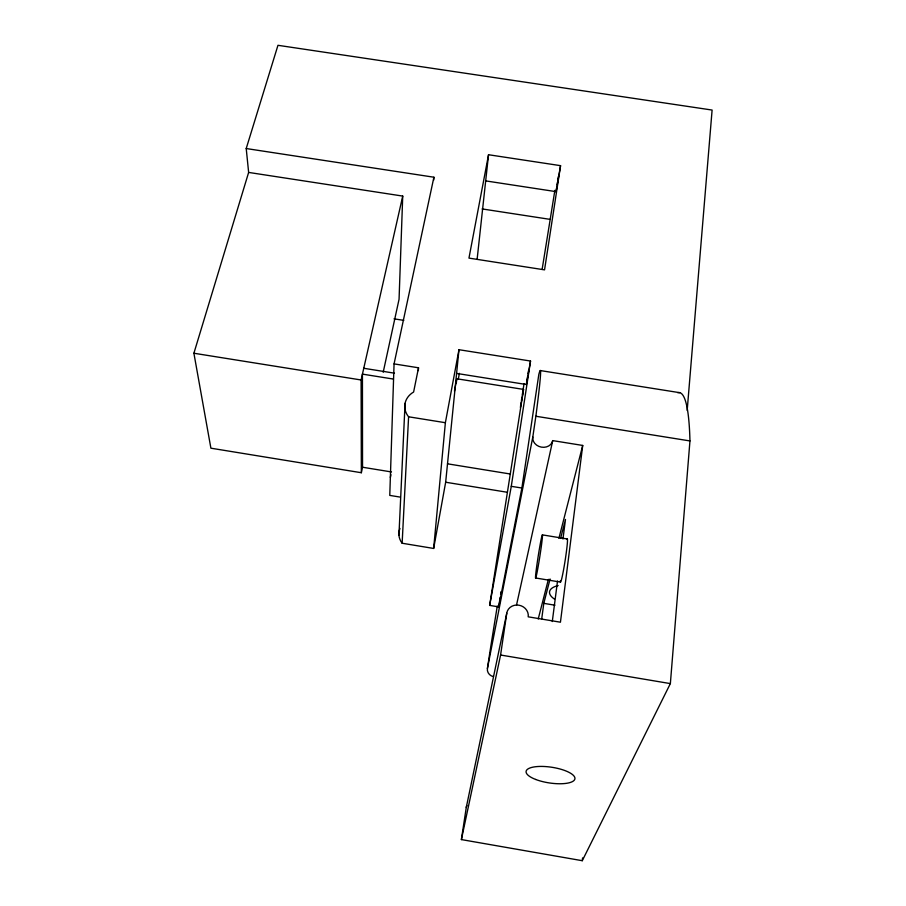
<?xml version="1.0" encoding="UTF-8"?>
<svg xmlns="http://www.w3.org/2000/svg" width="906" height="906" viewBox="0 0 906 906"><rect width="100%" height="100%" fill="white"/><g stroke="black" fill="none" stroke-linecap="round" stroke-linejoin="round"><path stroke-width="1.36" d="M687.178 410.407L712.105 110.056L277.961 45.3L246.217 148.539L433.906 177.214L394.065 363.895L389.773 495.401L400.271 497.111M246.217 148.539L248.64 172.423L402.728 196.081L399.059 299.263L383.193 372.253M398.934 535.333L405.061 403.374M493.498 676.623A7.407 6.931 17.4 0 1 487.405 668.526L532.807 436.986L535.865 416.25A268.459 4.949 -81 0 0 538.832 374.348L521.879 488.028L498.708 606.884L489.67 605.401L511.278 486.329L530.531 361.041L458.968 349.705L445.661 482.23L433.657 548.447L402.139 543.238L408.595 416.794A20.997 17.826 4 0 1 413.612 392.026L418.515 367.791L394.065 363.895M418.346 370.611L418.515 367.791M433.736 180.034L433.906 177.214M532.807 436.986A10.125 8.63 11.8 0 0 541.324 447.122A10.125 8.63 11.8 0 0 552.717 440.61L582.717 445.446L560.44 622.207L528.209 616.827A10.883 9.955 16.3 0 0 518.9 605.197A10.883 9.955 16.3 0 0 506.76 613.249L466.273 807.45L461.392 839.579L582.275 860.7L670.361 683.6L689.953 440.939A269.795 30.929 -81.8 0 0 677.813 392.74M433.657 548.447L445.378 422.706L458.968 349.705M456.33 382.955L456.749 378.765L523.543 389.41L489.67 605.401M582.275 860.7L582.581 857.891M477.122 259.32L488.538 154.733L560.565 165.662L544.551 269.852L468.957 258.108L488.538 154.733M552.286 621.527L557.53 580.984M562.954 539.036L565.48 519.466L560.587 538.402M541.743 618.707L543.793 603.351L550.089 578.991M461.392 839.579L500.588 655.015L506.76 613.249M487.405 668.526L489.942 651.822A257.168 4.507 -81 0 1 497.303 605.921M498.708 606.884L500.169 597.201M500.588 594.427L501.007 591.663M456.59 373.408L526.363 384.518L527.643 376.216M528.062 373.453L528.492 370.69M485.673 180.894L556.046 191.642L556.68 187.508M557.111 184.756L557.53 182.004M557.96 179.252L558.379 176.5M520.576 406.001L521.007 403.204M521.437 400.407L521.879 397.609M522.309 394.812L524.042 383.623M542.116 269.444L554.868 190.385M556.046 191.642L560.565 165.662M520.384 407.417L523.543 389.41M526.363 384.518L530.531 361.041M454.461 391.154L456.749 378.765M458.345 378.889L459.376 373.329M390.35 477.451L390.916 474.699M248.64 172.423L193.895 353.238L210.894 448.187L361.347 472.728L362.536 467.236L362.434 374.121L393.272 379.048M516.533 605.015L552.717 440.61M361.347 472.728L361.109 379.976L402.728 196.081M538.221 619.002L548.39 579.364M558.9 538.368L582.717 445.446M482.094 208.924L549.874 219.331M394.019 318.833L403.793 320.373M540.338 370.565L679.727 392.683M363.759 368.278L394.461 373.181M193.895 353.238L361.109 379.976M535.865 416.25L689.953 440.939M511.278 486.329L521.879 488.028M408.595 416.794L445.378 422.706M447.507 463.815L510.44 474.031M362.536 467.236L391.483 471.947M445.661 482.23L507.201 492.252M542.434 534.88A21.857 0.827 -81.1 0 1 537.87 568.175A21.857 0.827 -81.1 0 1 536.714 566.284A21.857 0.827 -81.1 0 1 542.434 534.88L567.326 538.968M535.548 577.971L560.452 582.094M543.793 603.351L554.948 605.208M500.588 655.015L670.361 683.6M402.139 543.238A18.007 16.115 3.8 0 1 399.954 528.425M466.273 807.45A7.86 7.656 41.5 0 1 466.839 805.525M566.941 539.398A21.88 1.212 -81.1 0 1 564.891 562.037A21.88 1.212 -81.1 0 1 560.327 580.905M554.472 599.093A23.035 9.83 7.8 0 1 558.141 585.582M535.729 779.477A24.7 7.939 8.6 0 0 574.755 779.387A24.7 7.939 8.6 0 0 541.018 766.419A24.7 7.939 8.6 0 0 535.729 779.477"/></g></svg>
